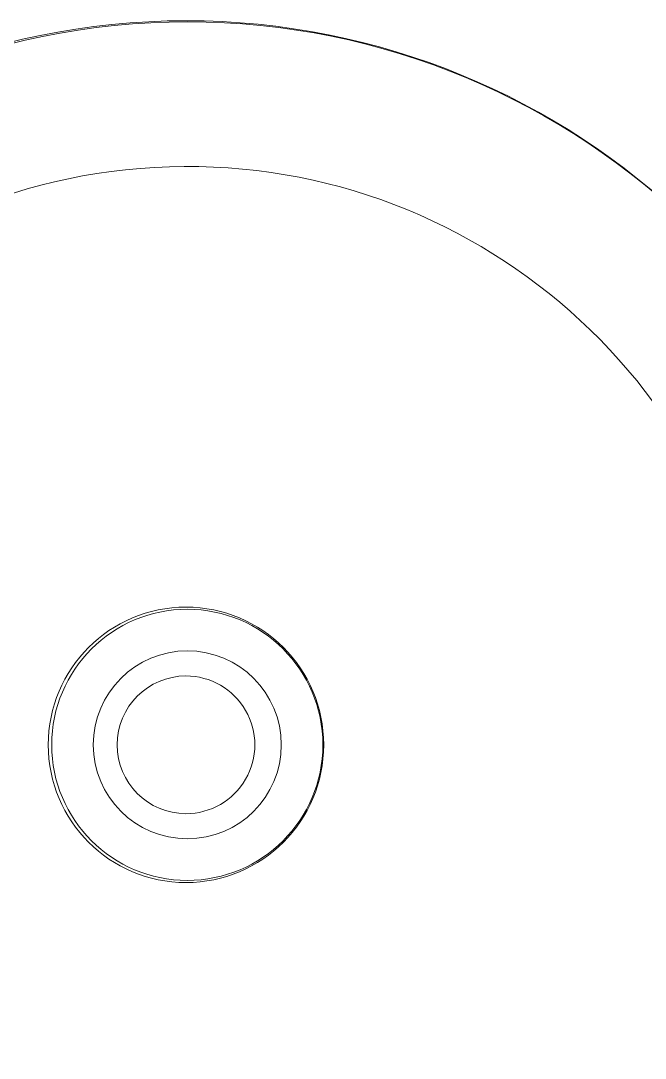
# Model space of a CAD drawing. Header units: inches. Extents: x 22 to 382261, y 22 to 371281.
# Drawn here: x 144513.4 to 144686.1, y 259239.1 to 259526.1 of the extents above; entities that cross this region are included whole.
import ezdxf

# ---------------------------------------------------------------- set-up
doc = ezdxf.new("R2010")
doc.units = ezdxf.units.IN
doc.header["$MEASUREMENT"] = 0
doc.layers.add('P-SANR-FIXT', color=6, linetype='Continuous', lineweight=9)
doc.layers.add('Q-CASE', color=31, linetype='Continuous', lineweight=9)

# ---------------------------------------------------------------- blocks, each defined once
blk = doc.blocks.new('Modern_Vanity_9451 - Modern Vanity-784097-01-Ground floor DIMENSION PLAN')
at = {"layer": 'P-SANR-FIXT'}
for radius in [37.5, 26]:
    blk.add_circle((133.04, -279.4), radius, dxfattribs=at)
for radius, start, end in [(200, 92.15, 360), (200, 360, 87.8502), (160, 92.641, 360), (160, 360, 87.3591)]:
    blk.add_arc((133.04, -279.4), radius, start, end, dxfattribs=at)
at = {"layer": 'Q-CASE'}
for radius, start, end in [(200.31, 92.097, 180), (200.31, 0, 87.9031), (38.1, 0, 180), (19.05, 360, 180), (19.05, 360, 180), (200.31, 180, 0), (38.1, 180, 0), (19.05, 180, 360), (19.05, 180, 360)]:
    blk.add_arc((133.04, -279.77), radius, start, end, dxfattribs=at)

msp = doc.modelspace()

# ---------------------------------------------------------------- block references
at = {"layer": 'Q-CASE', "rotation": 270.0000000000001}
msp.add_blockref('Modern_Vanity_9451 - Modern Vanity-784097-01-Ground floor DIMENSION PLAN', (144838.82, 259458.8), dxfattribs=at)

doc.saveas('drawing.dxf')
